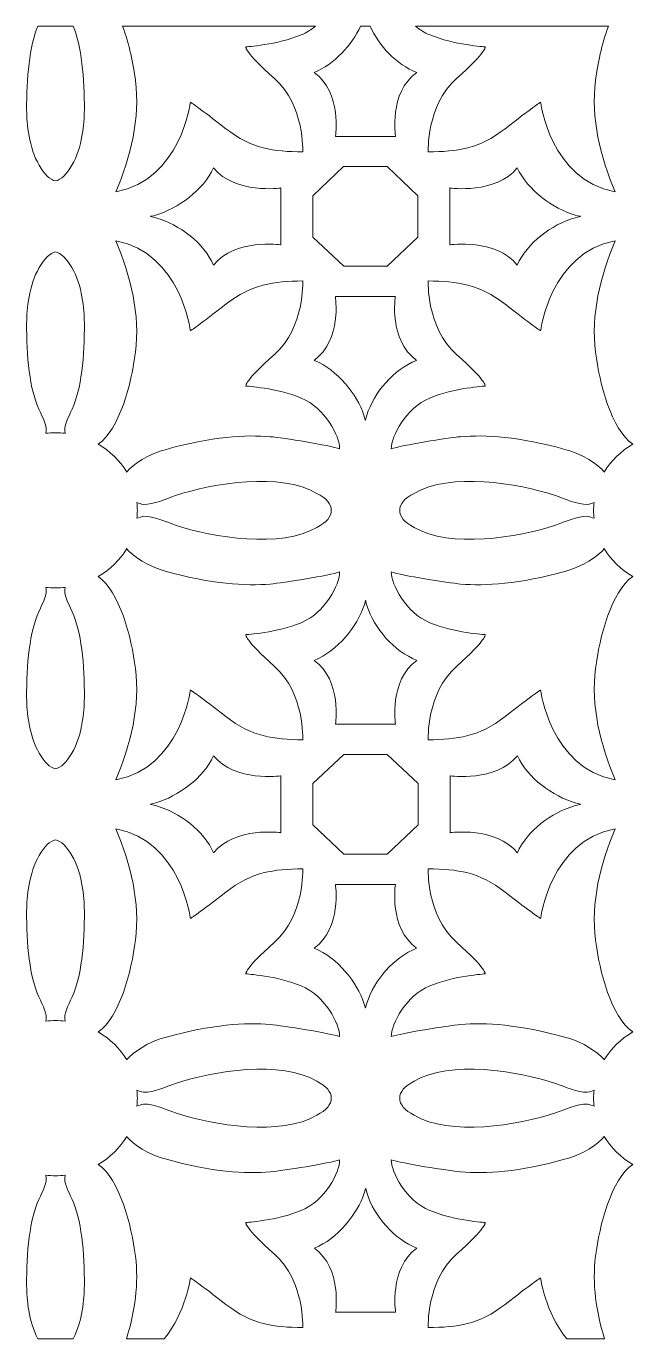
# Model space of a CAD drawing. Header units: millimetres. Extents: x -1200 to 1200, y -590 to 590.
# Drawn here: x -324 to 222, y -590 to 590 of the extents above; entities that cross this region are included whole.
import ezdxf

# ---------------------------------------------------------------- set-up
doc = ezdxf.new("R2010")
doc.units = ezdxf.units.MM
doc.header["$MEASUREMENT"] = 0
doc.layers.add('Layer 1', color=7, linetype='Continuous')

msp = doc.modelspace()

# ---------------------------------------------------------------- linework, layer by layer
at = {"layer": 'Layer 1', "color": 250, "lineweight": 20}
for points, knots in [([(-297.2712, 450.8913), (-302.3086, 451.8556), (-307.112, 456.9268), (-311.9401, 465.0134), (-321.365, 480.7963), (-323.0704, 502.5835), (-323.221, 514.5149), (-323.5873, 543.1319), (-320.482, 572.7056), (-313.2714, 589.9734), (-313.2714, 589.9734), (-281.2718, 589.9734), (-281.2718, 589.9734), (-274.0598, 572.7056), (-270.9546, 543.1319), (-271.321, 514.5149), (-271.472, 502.5835), (-273.1774, 480.7963), (-282.6023, 465.0134), (-287.431, 456.9268), (-292.2349, 451.8556), (-297.2712, 450.8913)], [0, 0, 0, 0, 0.142857143, 0.142857143, 0.142857143, 0.285714286, 0.285714286, 0.285714286, 0.428571429, 0.428571429, 0.428571429, 0.571428571, 0.571428571, 0.571428571, 0.714285714, 0.714285714, 0.714285714, 0.857142857, 0.857142857, 0.857142857, 1, 1, 1, 1]), ([(-63.5447, 589.9734), (-67.3468, 586.8399), (-71.5926, 584.155), (-76.2451, 582.2198), (-97.9356, 573.2073), (-126.0768, 571.4654), (-126.0768, 571.4654), (-126.0768, 571.4654), (-127.7784, 567.39), (-100.3093, 542.9547), (-72.8571, 518.5163), (-74.8834, 476.9243), (-74.8834, 476.9243), (-100.9918, 477.5077), (-120.6512, 479.5289), (-144.0422, 497.8615), (-167.4294, 516.1844), (-175.9123, 521.7148), (-175.9123, 521.7148), (-175.9123, 521.7148), (-184.7162, 451.745), (-242.9604, 440.9986), (-229.6348, 472.3917), (-221.0945, 507.5856), (-225.3262, 541.0788), (-227.1907, 555.8418), (-231.0063, 574.0486), (-236.9358, 589.9734), (-236.9358, 589.9734), (-63.5447, 589.9734), (-63.5447, 589.9734)], [0, 0, 0, 0, 0.1, 0.1, 0.1, 0.2, 0.2, 0.2, 0.3, 0.3, 0.3, 0.4, 0.4, 0.4, 0.5, 0.5, 0.5, 0.6, 0.6, 0.6, 0.7, 0.7, 0.7, 0.8, 0.8, 0.8, 0.9, 0.9, 0.9, 1, 1, 1, 1]), ([(-45.4543, 490.9557), (-45.4543, 490.9557), (-39.336, 530.178), (-64.5602, 548.3709), (-46.4, 555.6675), (-30.722, 573.3039), (-22.8778, 589.9734), (-22.8778, 589.9734), (-14.2383, 589.9734), (-14.2383, 589.9734), (-6.2512, 572.2355), (9.6046, 555.5289), (27.6179, 548.3709), (2.3937, 530.178), (8.5114, 490.9557), (8.5114, 490.9557), (8.5114, 490.9557), (-45.4543, 490.9557), (-45.4543, 490.9557)], [0, 0, 0, 0, 0.166666667, 0.166666667, 0.166666667, 0.333333333, 0.333333333, 0.333333333, 0.5, 0.5, 0.5, 0.666666667, 0.666666667, 0.666666667, 0.833333333, 0.833333333, 0.833333333, 1, 1, 1, 1]), ([(200.0778, 589.9734), (194.1485, 574.0486), (190.3331, 555.842), (188.4689, 541.0793), (184.2376, 507.5865), (192.7786, 472.3922), (206.1041, 440.9996), (147.86, 451.7454), (139.0554, 521.7152), (139.0554, 521.7152), (139.0554, 521.7152), (130.5727, 516.1844), (107.1854, 497.8619), (83.7949, 479.5294), (64.1345, 477.5083), (38.0265, 476.9248), (38.0265, 476.9248), (36.0002, 518.5169), (63.4525, 542.9553), (90.9209, 567.39), (89.2199, 571.4654), (89.2199, 571.4654), (89.2199, 571.4654), (61.0794, 573.2082), (39.3887, 582.2205), (34.7364, 584.1556), (30.4907, 586.8401), (26.6888, 589.9734), (26.6888, 589.9734), (200.0778, 589.9734), (200.0778, 589.9734)], [0, 0, 0, 0, 0.1, 0.1, 0.1, 0.2, 0.2, 0.2, 0.3, 0.3, 0.3, 0.4, 0.4, 0.4, 0.5, 0.5, 0.5, 0.6, 0.6, 0.6, 0.7, 0.7, 0.7, 0.8, 0.8, 0.8, 0.9, 0.9, 0.9, 1, 1, 1, 1]), ([(-94.5185, 444.5537), (-94.5185, 444.5537), (-135.9078, 438.7562), (-155.1063, 462.6595), (-164.0135, 442.7497), (-187.5254, 425.9867), (-207.166, 420.2265), (-213.3731, 418.4068), (-213.4376, 419.5375), (-207.1241, 417.76), (-185.5686, 411.6843), (-163.7463, 394.8326), (-155.1063, 375.3075), (-135.9078, 399.2112), (-94.5185, 393.4133), (-94.5185, 393.4133), (-94.5185, 393.4133), (-94.5185, 444.5537), (-94.5185, 444.5537)], [0, 0, 0, 0, 0.166666667, 0.166666667, 0.166666667, 0.333333333, 0.333333333, 0.333333333, 0.5, 0.5, 0.5, 0.666666667, 0.666666667, 0.666666667, 0.833333333, 0.833333333, 0.833333333, 1, 1, 1, 1]), ([(-65.7353, 400.439), (-65.7353, 400.439), (-65.7353, 437.5234), (-65.7353, 437.5234), (-65.7353, 437.5234), (-38.0641, 463.7465), (-38.0641, 463.7465), (-38.0641, 463.7465), (1.0686, 463.7465), (1.0686, 463.7465), (1.0686, 463.7465), (28.7419, 437.5241), (28.7419, 437.5241), (28.7419, 437.5241), (28.7408, 400.4405), (28.7408, 400.4405), (28.7408, 400.4405), (1.0697, 374.2159), (1.0697, 374.2159), (1.0697, 374.2159), (-38.0636, 374.2164), (-38.0636, 374.2164), (-38.0636, 374.2164), (-65.7353, 400.439), (-65.7353, 400.439)], [0, 0, 0, 0, 0.125, 0.125, 0.125, 0.25, 0.25, 0.25, 0.375, 0.375, 0.375, 0.5, 0.5, 0.5, 0.625, 0.625, 0.625, 0.75, 0.75, 0.75, 0.875, 0.875, 0.875, 1, 1, 1, 1]), ([(57.5246, 444.5537), (57.5246, 444.5537), (98.914, 438.7562), (118.1119, 462.6595), (127.0196, 442.7497), (150.5321, 425.9867), (170.1721, 420.2265), (176.3791, 418.4068), (176.4437, 419.5375), (170.1302, 417.76), (148.5746, 411.6843), (126.7517, 394.8326), (118.1119, 375.3075), (98.914, 399.2112), (57.5246, 393.4133), (57.5246, 393.4133), (57.5246, 393.4133), (57.5246, 444.5537), (57.5246, 444.5537)], [0, 0, 0, 0, 0.166666667, 0.166666667, 0.166666667, 0.333333333, 0.333333333, 0.333333333, 0.5, 0.5, 0.5, 0.666666667, 0.666666667, 0.666666667, 0.833333333, 0.833333333, 0.833333333, 1, 1, 1, 1]), ([(-258.845, 214.2539), (-239.6907, 227.4199), (-228.9088, 268.5105), (-225.3262, 296.8774), (-221.0945, 330.3707), (-229.6348, 365.5651), (-242.9604, 396.9577), (-184.7162, 386.2118), (-175.9123, 316.2415), (-175.9123, 316.2415), (-175.9123, 316.2415), (-167.4294, 321.7724), (-144.0422, 340.0943), (-120.6512, 358.4274), (-100.9918, 360.4491), (-74.8834, 361.033), (-74.8834, 361.033), (-72.8571, 319.4399), (-100.3093, 295.0021), (-127.7784, 270.5668), (-126.0768, 266.491), (-126.0768, 266.491), (-126.0768, 266.491), (-97.9356, 264.7485), (-76.2451, 255.7369), (-54.5448, 246.7105), (-41.6576, 221.4079), (-41.665, 210.0632), (-50.2345, 213.1867), (-92.9037, 220.0017), (-104.0302, 220.9416), (-126.1581, 222.7981), (-156.5486, 221.2799), (-198.6505, 209.3008), (-207.9964, 207.1446), (-222.2673, 200.2668), (-230.9422, 191.6476), (-231.7795, 190.8159), (-232.5242, 189.9577), (-233.1777, 189.0821), (-239.3459, 199.3924), (-248.201, 208.0701), (-258.845, 214.2539)], [0, 0, 0, 0, 0.071428571, 0.071428571, 0.071428571, 0.142857143, 0.142857143, 0.142857143, 0.214285714, 0.214285714, 0.214285714, 0.285714286, 0.285714286, 0.285714286, 0.357142857, 0.357142857, 0.357142857, 0.428571429, 0.428571429, 0.428571429, 0.5, 0.5, 0.5, 0.571428571, 0.571428571, 0.571428571, 0.642857143, 0.642857143, 0.642857143, 0.714285714, 0.714285714, 0.714285714, 0.785714286, 0.785714286, 0.785714286, 0.857142857, 0.857142857, 0.857142857, 0.928571429, 0.928571429, 0.928571429, 1, 1, 1, 1]), ([(196.3214, 189.0821), (195.6686, 189.9582), (194.9226, 190.8165), (194.0854, 191.6482), (185.41, 200.2674), (171.1396, 207.1453), (161.7942, 209.3014), (119.6914, 221.2799), (89.3006, 222.7986), (67.1728, 220.9421), (56.0468, 220.0029), (13.3771, 213.1867), (4.8088, 210.0638), (4.8007, 221.4084), (17.688, 246.711), (39.3887, 255.7374), (61.0794, 264.7489), (89.2199, 266.4914), (89.2199, 266.4914), (89.2199, 266.4914), (90.9209, 270.5673), (63.4525, 295.0026), (36.0002, 319.4405), (38.0265, 361.033), (38.0265, 361.033), (64.1345, 360.4496), (83.7949, 358.4274), (107.1854, 340.0948), (130.5727, 321.773), (139.0554, 316.242), (139.0554, 316.242), (139.0554, 316.242), (147.86, 386.2124), (206.1041, 396.9583), (192.7786, 365.5651), (184.2376, 330.3718), (188.4689, 296.878), (192.051, 268.5105), (202.8333, 227.4194), (221.9884, 214.2539), (211.3463, 208.0681), (202.4891, 199.3933), (196.3214, 189.0821)], [0, 0, 0, 0, 0.071428571, 0.071428571, 0.071428571, 0.142857143, 0.142857143, 0.142857143, 0.214285714, 0.214285714, 0.214285714, 0.285714286, 0.285714286, 0.285714286, 0.357142857, 0.357142857, 0.357142857, 0.428571429, 0.428571429, 0.428571429, 0.5, 0.5, 0.5, 0.571428571, 0.571428571, 0.571428571, 0.642857143, 0.642857143, 0.642857143, 0.714285714, 0.714285714, 0.714285714, 0.785714286, 0.785714286, 0.785714286, 0.857142857, 0.857142857, 0.857142857, 0.928571429, 0.928571429, 0.928571429, 1, 1, 1, 1]), ([(-305.9885, 224.0166), (-304.4484, 230.5861), (-308.4004, 237.4263), (-312.3342, 245.8549), (-320.2137, 262.7427), (-323.6028, 293.613), (-323.221, 323.442), (-323.0704, 335.3717), (-321.365, 357.1594), (-311.9401, 372.9429), (-307.112, 381.0299), (-302.3086, 386.1014), (-297.2712, 387.0654), (-292.2349, 386.1014), (-287.431, 381.0299), (-282.6023, 372.9429), (-273.1774, 357.1594), (-271.472, 335.3717), (-271.321, 323.442), (-270.9391, 293.613), (-274.3281, 262.7427), (-282.2092, 245.8549), (-286.1414, 237.4263), (-290.0946, 230.5861), (-288.5539, 224.0166), (-291.4132, 224.3361), (-294.3204, 224.5064), (-297.2706, 224.5064), (-300.2214, 224.5064), (-303.1286, 224.3367), (-305.9885, 224.0166)], [0, 0, 0, 0, 0.1, 0.1, 0.1, 0.2, 0.2, 0.2, 0.3, 0.3, 0.3, 0.4, 0.4, 0.4, 0.5, 0.5, 0.5, 0.6, 0.6, 0.6, 0.7, 0.7, 0.7, 0.8, 0.8, 0.8, 0.9, 0.9, 0.9, 1, 1, 1, 1]), ([(-45.5483, 347.0067), (-45.5483, 347.0067), (-39.4306, 307.7848), (-64.6544, 289.592), (-43.6452, 281.1507), (-25.9556, 258.8691), (-19.8771, 240.2572), (-17.9568, 234.3746), (-19.15, 234.3136), (-17.2738, 240.297), (-10.8625, 260.724), (6.9196, 281.4039), (27.5239, 289.592), (2.299, 307.7848), (8.4167, 347.0067), (8.4167, 347.0067), (8.4167, 347.0067), (-45.5483, 347.0067), (-45.5483, 347.0067)], [0, 0, 0, 0, 0.166666667, 0.166666667, 0.166666667, 0.333333333, 0.333333333, 0.333333333, 0.5, 0.5, 0.5, 0.666666667, 0.666666667, 0.666666667, 0.833333333, 0.833333333, 0.833333333, 1, 1, 1, 1]), ([(-224.0226, 161.8532), (-222.263, 161.1183), (-220.3351, 160.5261), (-218.2486, 160.1011), (-208.5094, 159.8014), (-198.3106, 164.9838), (-189.3481, 168.0018), (-155.6871, 179.357), (-93.9425, 189.0097), (-62.1855, 170.0056), (-53.4557, 165.6834), (-49.224, 160.2036), (-49.253, 154.7339), (-49.224, 149.2641), (-53.4557, 143.7826), (-62.1855, 139.4619), (-93.9425, 120.4577), (-155.6871, 130.111), (-189.3481, 141.4663), (-198.3106, 144.4833), (-208.5094, 149.6661), (-218.2486, 149.366), (-220.3351, 148.9414), (-222.263, 148.3457), (-224.0226, 147.6113), (-223.772, 149.9526), (-223.6434, 152.33), (-223.6434, 154.7339), (-223.6434, 157.1377), (-223.772, 159.5124), (-224.0226, 161.8532)], [0, 0, 0, 0, 0.1, 0.1, 0.1, 0.2, 0.2, 0.2, 0.3, 0.3, 0.3, 0.4, 0.4, 0.4, 0.5, 0.5, 0.5, 0.6, 0.6, 0.6, 0.7, 0.7, 0.7, 0.8, 0.8, 0.8, 0.9, 0.9, 0.9, 1, 1, 1, 1]), ([(187.1669, 147.6113), (185.4068, 148.3466), (183.4778, 148.942), (181.3922, 149.367), (171.6515, 149.6671), (161.4537, 144.4838), (152.4906, 141.4669), (118.8309, 130.1115), (57.0859, 120.4583), (25.3281, 139.4625), (16.5985, 143.783), (12.3672, 149.2641), (12.3957, 154.7343), (12.3672, 160.204), (16.5985, 165.684), (25.3281, 170.0066), (57.0859, 189.0103), (118.8309, 179.3576), (152.4906, 168.0018), (161.4537, 164.9842), (171.6515, 159.8014), (181.3922, 160.1016), (183.4778, 160.5266), (185.4068, 161.1193), (187.1669, 161.8532), (186.9164, 159.5124), (186.7872, 157.1382), (186.7872, 154.7343), (186.7872, 152.33), (186.9152, 149.9536), (187.1669, 147.6113)], [0, 0, 0, 0, 0.1, 0.1, 0.1, 0.2, 0.2, 0.2, 0.3, 0.3, 0.3, 0.4, 0.4, 0.4, 0.5, 0.5, 0.5, 0.6, 0.6, 0.6, 0.7, 0.7, 0.7, 0.8, 0.8, 0.8, 0.9, 0.9, 0.9, 1, 1, 1, 1]), ([(-233.1783, 120.3829), (-232.5242, 119.5074), (-231.7795, 118.6516), (-230.9422, 117.8194), (-222.2673, 109.2013), (-207.9964, 102.3219), (-198.6505, 100.1662), (-156.5486, 88.1871), (-126.1581, 86.6689), (-104.0302, 88.5265), (-92.9037, 89.4657), (-50.2345, 96.2804), (-41.665, 99.4042), (-41.6576, 88.0592), (-54.5448, 62.757), (-76.2451, 53.7306), (-97.9356, 44.7186), (-126.0768, 42.9762), (-126.0768, 42.9762), (-126.0768, 42.9762), (-127.7784, 38.9008), (-100.3093, 14.4659), (-72.8571, -9.9729), (-74.8834, -51.565), (-74.8834, -51.565), (-100.9918, -50.9815), (-120.6512, -48.9602), (-144.0422, -30.6273), (-167.4294, -12.3049), (-175.9123, -6.7741), (-175.9123, -6.7741), (-175.9123, -6.7741), (-184.7162, -76.7437), (-242.9604, -87.4906), (-229.6348, -56.0976), (-221.0945, -20.9032), (-225.3262, 12.5895), (-228.9088, 40.9565), (-239.6907, 82.0436), (-258.8446, 95.2112), (-248.202, 101.3965), (-239.3454, 110.0723), (-233.1783, 120.3829)], [0, 0, 0, 0, 0.071428571, 0.071428571, 0.071428571, 0.142857143, 0.142857143, 0.142857143, 0.214285714, 0.214285714, 0.214285714, 0.285714286, 0.285714286, 0.285714286, 0.357142857, 0.357142857, 0.357142857, 0.428571429, 0.428571429, 0.428571429, 0.5, 0.5, 0.5, 0.571428571, 0.571428571, 0.571428571, 0.642857143, 0.642857143, 0.642857143, 0.714285714, 0.714285714, 0.714285714, 0.785714286, 0.785714286, 0.785714286, 0.857142857, 0.857142857, 0.857142857, 0.928571429, 0.928571429, 0.928571429, 1, 1, 1, 1]), ([(221.9871, 95.2117), (202.8328, 82.0446), (192.051, 40.957), (188.4689, 12.5901), (184.2376, -20.9027), (192.7786, -56.097), (206.1041, -87.4901), (147.86, -76.7437), (139.0554, -6.7734), (139.0554, -6.7734), (139.0554, -6.7734), (130.5727, -12.3043), (107.1854, -30.6273), (83.7949, -48.9598), (64.1345, -50.981), (38.0265, -51.5645), (38.0265, -51.5645), (36.0002, -9.9723), (63.4525, 14.4665), (90.9209, 38.9012), (89.2199, 42.9766), (89.2199, 42.9766), (89.2199, 42.9766), (61.0794, 44.7186), (39.3887, 53.7312), (17.688, 62.7576), (4.8007, 88.0597), (4.8088, 99.4048), (13.3771, 96.2809), (56.0468, 89.4657), (67.1728, 88.5271), (89.3006, 86.6695), (119.6914, 88.1876), (161.7942, 100.1672), (171.1396, 102.3224), (185.41, 109.2013), (194.0854, 117.82), (194.9226, 118.6522), (195.6675, 119.5083), (196.3214, 120.3843), (202.4891, 110.0727), (211.3436, 101.3959), (221.9871, 95.2117)], [0, 0, 0, 0, 0.071428571, 0.071428571, 0.071428571, 0.142857143, 0.142857143, 0.142857143, 0.214285714, 0.214285714, 0.214285714, 0.285714286, 0.285714286, 0.285714286, 0.357142857, 0.357142857, 0.357142857, 0.428571429, 0.428571429, 0.428571429, 0.5, 0.5, 0.5, 0.571428571, 0.571428571, 0.571428571, 0.642857143, 0.642857143, 0.642857143, 0.714285714, 0.714285714, 0.714285714, 0.785714286, 0.785714286, 0.785714286, 0.857142857, 0.857142857, 0.857142857, 0.928571429, 0.928571429, 0.928571429, 1, 1, 1, 1]), ([(-297.2712, -77.5979), (-302.3086, -76.6342), (-307.112, -71.5625), (-311.9401, -63.4758), (-321.365, -47.6928), (-323.0704, -25.9057), (-323.221, -13.9743), (-323.6028, 15.8542), (-320.2137, 46.725), (-312.3342, 63.6121), (-308.4004, 72.0418), (-304.4478, 78.8794), (-305.9885, 85.4495), (-303.1281, 85.1299), (-300.222, 84.9607), (-297.2706, 84.9607), (-294.3204, 84.9607), (-291.4132, 85.1294), (-288.5539, 85.4488), (-290.0951, 78.8794), (-286.142, 72.0418), (-282.2092, 63.6121), (-274.3281, 46.725), (-270.9391, 15.8542), (-271.321, -13.9743), (-271.472, -25.9057), (-273.1774, -47.6928), (-282.6023, -63.4758), (-287.431, -71.5625), (-292.2349, -76.6342), (-297.2712, -77.5979)], [0, 0, 0, 0, 0.1, 0.1, 0.1, 0.2, 0.2, 0.2, 0.3, 0.3, 0.3, 0.4, 0.4, 0.4, 0.5, 0.5, 0.5, 0.6, 0.6, 0.6, 0.7, 0.7, 0.7, 0.8, 0.8, 0.8, 0.9, 0.9, 0.9, 1, 1, 1, 1]), ([(-45.386, -37.5361), (-45.386, -37.5361), (-39.2676, 1.6862), (-64.4914, 19.8792), (-43.4816, 28.3206), (-25.7927, 50.602), (-19.7142, 69.2135), (-17.7938, 75.096), (-18.9872, 75.1571), (-17.1115, 69.1742), (-10.7, 48.7471), (7.082, 28.0667), (27.6862, 19.8792), (2.462, 1.6862), (8.5802, -37.5361), (8.5802, -37.5361), (8.5802, -37.5361), (-45.386, -37.5361), (-45.386, -37.5361)], [0, 0, 0, 0, 0.166666667, 0.166666667, 0.166666667, 0.333333333, 0.333333333, 0.333333333, 0.5, 0.5, 0.5, 0.666666667, 0.666666667, 0.666666667, 0.833333333, 0.833333333, 0.833333333, 1, 1, 1, 1]), ([(-94.4502, -83.938), (-94.4502, -83.938), (-135.8395, -89.7356), (-155.0376, -65.8323), (-163.9453, -85.7416), (-187.4572, -102.505), (-207.0973, -108.2653), (-213.3042, -110.0851), (-213.3693, -108.9544), (-207.0558, -110.7325), (-185.5002, -116.8075), (-163.6774, -133.6592), (-155.0376, -153.1843), (-135.8395, -129.2806), (-94.4502, -135.0785), (-94.4502, -135.0785), (-94.4502, -135.0785), (-94.4502, -83.938), (-94.4502, -83.938)], [0, 0, 0, 0, 0.166666667, 0.166666667, 0.166666667, 0.333333333, 0.333333333, 0.333333333, 0.5, 0.5, 0.5, 0.666666667, 0.666666667, 0.666666667, 0.833333333, 0.833333333, 0.833333333, 1, 1, 1, 1]), ([(-65.667, -128.0528), (-65.667, -128.0528), (-65.667, -90.9678), (-65.667, -90.9678), (-65.667, -90.9678), (-37.9958, -64.7453), (-37.9958, -64.7453), (-37.9958, -64.7453), (1.1375, -64.7453), (1.1375, -64.7453), (1.1375, -64.7453), (28.8097, -90.9678), (28.8097, -90.9678), (28.8097, -90.9678), (28.8091, -128.0518), (28.8091, -128.0518), (28.8091, -128.0518), (1.1385, -154.2753), (1.1385, -154.2753), (1.1385, -154.2753), (-37.9954, -154.2753), (-37.9954, -154.2753), (-37.9954, -154.2753), (-65.667, -128.0528), (-65.667, -128.0528)], [0, 0, 0, 0, 0.125, 0.125, 0.125, 0.25, 0.25, 0.25, 0.375, 0.375, 0.375, 0.5, 0.5, 0.5, 0.625, 0.625, 0.625, 0.75, 0.75, 0.75, 0.875, 0.875, 0.875, 1, 1, 1, 1]), ([(57.5935, -83.938), (57.5935, -83.938), (98.9827, -89.7356), (118.1807, -65.8323), (127.0884, -85.7416), (150.6004, -102.505), (170.241, -108.2653), (176.448, -110.0851), (176.5125, -108.9544), (170.199, -110.7325), (148.6435, -116.8075), (126.8206, -133.6592), (118.1807, -153.1843), (98.9827, -129.2806), (57.5935, -135.0785), (57.5935, -135.0785), (57.5935, -135.0785), (57.5935, -83.938), (57.5935, -83.938)], [0, 0, 0, 0, 0.166666667, 0.166666667, 0.166666667, 0.333333333, 0.333333333, 0.333333333, 0.5, 0.5, 0.5, 0.666666667, 0.666666667, 0.666666667, 0.833333333, 0.833333333, 0.833333333, 1, 1, 1, 1]), ([(-305.9885, -304.4722), (-304.4484, -297.9031), (-308.4004, -291.0636), (-312.3342, -282.6344), (-320.2137, -265.7466), (-323.6028, -234.8762), (-323.221, -205.0467), (-323.0704, -193.1175), (-321.365, -171.3299), (-311.9401, -155.5464), (-307.112, -147.4591), (-302.3086, -142.3874), (-297.2712, -141.4238), (-292.2349, -142.3874), (-287.431, -147.4591), (-282.6023, -155.5464), (-273.1774, -171.3299), (-271.472, -193.1175), (-271.321, -205.0467), (-270.9391, -234.8762), (-274.3281, -265.7466), (-282.2092, -282.6344), (-286.1414, -291.0636), (-290.0946, -297.9031), (-288.5539, -304.4722), (-291.4132, -304.1526), (-294.3204, -303.9824), (-297.2706, -303.9824), (-300.2214, -303.9824), (-303.1286, -304.1521), (-305.9885, -304.4722)], [0, 0, 0, 0, 0.1, 0.1, 0.1, 0.2, 0.2, 0.2, 0.3, 0.3, 0.3, 0.4, 0.4, 0.4, 0.5, 0.5, 0.5, 0.6, 0.6, 0.6, 0.7, 0.7, 0.7, 0.8, 0.8, 0.8, 0.9, 0.9, 0.9, 1, 1, 1, 1]), ([(-258.845, -314.2354), (-239.6907, -301.0688), (-228.9088, -259.9781), (-225.3262, -231.6118), (-221.0945, -198.1184), (-229.6348, -162.9241), (-242.9604, -131.5315), (-184.7162, -142.2774), (-175.9123, -212.2476), (-175.9123, -212.2476), (-175.9123, -212.2476), (-167.4294, -206.7167), (-144.0422, -188.3949), (-120.6512, -170.0618), (-100.9918, -168.0397), (-74.8834, -167.4562), (-74.8834, -167.4562), (-72.8571, -209.0488), (-100.3093, -233.4872), (-127.7784, -257.9228), (-126.0768, -261.9983), (-126.0768, -261.9983), (-126.0768, -261.9983), (-97.9356, -263.7402), (-76.2451, -272.7524), (-54.5448, -281.7793), (-41.6576, -307.0813), (-41.665, -318.4259), (-50.2345, -315.3026), (-92.9037, -308.4869), (-104.0302, -307.5481), (-126.1581, -305.6912), (-156.5486, -307.2098), (-198.6505, -319.1885), (-207.9964, -321.344), (-222.2673, -328.2225), (-230.9422, -336.8421), (-231.7795, -337.6733), (-232.5242, -338.5316), (-233.1777, -339.4071), (-239.3459, -329.0969), (-248.201, -320.4192), (-258.845, -314.2354)], [0, 0, 0, 0, 0.071428571, 0.071428571, 0.071428571, 0.142857143, 0.142857143, 0.142857143, 0.214285714, 0.214285714, 0.214285714, 0.285714286, 0.285714286, 0.285714286, 0.357142857, 0.357142857, 0.357142857, 0.428571429, 0.428571429, 0.428571429, 0.5, 0.5, 0.5, 0.571428571, 0.571428571, 0.571428571, 0.642857143, 0.642857143, 0.642857143, 0.714285714, 0.714285714, 0.714285714, 0.785714286, 0.785714286, 0.785714286, 0.857142857, 0.857142857, 0.857142857, 0.928571429, 0.928571429, 0.928571429, 1, 1, 1, 1]), ([(196.3214, -339.4071), (195.6686, -338.531), (194.9226, -337.6728), (194.0854, -336.841), (185.41, -328.2219), (171.1396, -321.3436), (161.7942, -319.1879), (119.6914, -307.2088), (89.3006, -305.6905), (67.1728, -307.547), (56.0468, -308.4864), (13.3771, -315.3019), (4.8088, -318.4255), (4.8007, -307.0803), (17.688, -281.7782), (39.3887, -272.7518), (61.0794, -263.7397), (89.2199, -261.9979), (89.2199, -261.9979), (89.2199, -261.9979), (90.9209, -257.9219), (63.4525, -233.4866), (36.0002, -209.0483), (38.0265, -167.4557), (38.0265, -167.4557), (64.1345, -168.0397), (83.7949, -170.0614), (107.1854, -188.3944), (130.5727, -206.7163), (139.0554, -212.2472), (139.0554, -212.2472), (139.0554, -212.2472), (147.86, -142.2769), (206.1041, -131.531), (192.7786, -162.9237), (184.2376, -198.1179), (188.4689, -231.6112), (192.051, -259.9781), (202.8333, -301.0693), (221.9884, -314.2354), (211.3463, -320.4212), (202.4891, -329.096), (196.3214, -339.4071)], [0, 0, 0, 0, 0.071428571, 0.071428571, 0.071428571, 0.142857143, 0.142857143, 0.142857143, 0.214285714, 0.214285714, 0.214285714, 0.285714286, 0.285714286, 0.285714286, 0.357142857, 0.357142857, 0.357142857, 0.428571429, 0.428571429, 0.428571429, 0.5, 0.5, 0.5, 0.571428571, 0.571428571, 0.571428571, 0.642857143, 0.642857143, 0.642857143, 0.714285714, 0.714285714, 0.714285714, 0.785714286, 0.785714286, 0.785714286, 0.857142857, 0.857142857, 0.857142857, 0.928571429, 0.928571429, 0.928571429, 1, 1, 1, 1]), ([(-45.4795, -181.4844), (-45.4795, -181.4844), (-39.3618, -220.7069), (-64.586, -238.8998), (-43.5763, -247.3411), (-25.8868, -269.6227), (-19.809, -288.2346), (-17.8886, -294.1166), (-19.0812, -294.1778), (-17.2054, -288.1949), (-10.7941, -267.7677), (6.9878, -247.0874), (27.5921, -238.8998), (2.3678, -220.7069), (8.4856, -181.4844), (8.4856, -181.4844), (8.4856, -181.4844), (-45.4795, -181.4844), (-45.4795, -181.4844)], [0, 0, 0, 0, 0.166666667, 0.166666667, 0.166666667, 0.333333333, 0.333333333, 0.333333333, 0.5, 0.5, 0.5, 0.666666667, 0.666666667, 0.666666667, 0.833333333, 0.833333333, 0.833333333, 1, 1, 1, 1]), ([(-224.0226, -366.636), (-222.263, -367.3709), (-220.3351, -367.9626), (-218.2486, -368.3882), (-208.5094, -368.6879), (-198.3106, -363.506), (-189.3481, -360.488), (-155.6871, -349.1321), (-93.9425, -339.479), (-62.1855, -358.4836), (-53.4557, -362.8057), (-49.224, -368.2857), (-49.253, -373.755), (-49.224, -379.2253), (-53.4557, -384.7061), (-62.1855, -389.0272), (-93.9425, -408.031), (-155.6871, -398.3783), (-189.3481, -387.0224), (-198.3106, -384.0059), (-208.5094, -378.8226), (-218.2486, -379.1233), (-220.3351, -379.5473), (-222.263, -380.1431), (-224.0226, -380.8778), (-223.772, -378.5362), (-223.6434, -376.1593), (-223.6434, -373.755), (-223.6434, -371.3516), (-223.772, -368.9767), (-224.0226, -366.636)], [0, 0, 0, 0, 0.1, 0.1, 0.1, 0.2, 0.2, 0.2, 0.3, 0.3, 0.3, 0.4, 0.4, 0.4, 0.5, 0.5, 0.5, 0.6, 0.6, 0.6, 0.7, 0.7, 0.7, 0.8, 0.8, 0.8, 0.9, 0.9, 0.9, 1, 1, 1, 1]), ([(187.1669, -380.8774), (185.4068, -380.1431), (183.4778, -379.5467), (181.3922, -379.1227), (171.6515, -378.8221), (161.4537, -384.0054), (152.4906, -387.0224), (118.8309, -398.3777), (57.0859, -408.0305), (25.3281, -389.0268), (16.5985, -384.7061), (12.3672, -379.2247), (12.3957, -373.7545), (12.3672, -368.2847), (16.5985, -362.8053), (25.3281, -358.4832), (57.0859, -339.4784), (118.8309, -349.1317), (152.4906, -360.487), (161.4537, -363.505), (171.6515, -368.6872), (181.3922, -368.3876), (183.4778, -367.9621), (185.4068, -367.3698), (187.1669, -366.6356), (186.9164, -368.9767), (186.7872, -371.3511), (186.7872, -373.7545), (186.7872, -376.1593), (186.9152, -378.5362), (187.1669, -380.8774)], [0, 0, 0, 0, 0.1, 0.1, 0.1, 0.2, 0.2, 0.2, 0.3, 0.3, 0.3, 0.4, 0.4, 0.4, 0.5, 0.5, 0.5, 0.6, 0.6, 0.6, 0.7, 0.7, 0.7, 0.8, 0.8, 0.8, 0.9, 0.9, 0.9, 1, 1, 1, 1]), ([(-233.1783, -408.1064), (-232.5242, -408.9819), (-231.7795, -409.8381), (-230.9422, -410.6698), (-222.2673, -419.288), (-207.9964, -426.1674), (-198.6505, -428.3231), (-156.5486, -440.3017), (-126.1581, -441.8197), (-104.0302, -439.9627), (-92.9037, -439.0234), (-50.2345, -432.2084), (-41.665, -429.0845), (-41.6576, -440.4297), (-54.5448, -465.7316), (-76.2451, -474.7585), (-97.9356, -483.7707), (-126.0768, -485.513), (-126.0768, -485.513), (-126.0768, -485.513), (-127.7784, -489.5884), (-100.3093, -514.0233), (-72.8571, -538.4621), (-74.8834, -580.0537), (-74.8834, -580.0537), (-100.9918, -579.4703), (-120.6512, -577.4496), (-144.0422, -559.1166), (-167.4294, -540.7946), (-175.9123, -535.2632), (-175.9123, -535.2632), (-175.9123, -535.2632), (-179.8048, -566.1442), (-199.4932, -590.0266), (-199.4932, -590.0266), (-233.4322, -590.0266), (-233.4322, -590.0266), (-225.9753, -565.8448), (-222.2286, -540.4165), (-225.3262, -515.8997), (-228.9088, -487.5328), (-239.6907, -446.4457), (-258.8446, -433.278), (-248.202, -427.0928), (-239.3454, -418.4165), (-233.1783, -408.1064)], [0, 0, 0, 0, 0.066666667, 0.066666667, 0.066666667, 0.133333333, 0.133333333, 0.133333333, 0.2, 0.2, 0.2, 0.266666667, 0.266666667, 0.266666667, 0.333333333, 0.333333333, 0.333333333, 0.4, 0.4, 0.4, 0.466666667, 0.466666667, 0.466666667, 0.533333333, 0.533333333, 0.533333333, 0.6, 0.6, 0.6, 0.666666667, 0.666666667, 0.666666667, 0.733333333, 0.733333333, 0.733333333, 0.8, 0.8, 0.8, 0.866666667, 0.866666667, 0.866666667, 0.933333333, 0.933333333, 0.933333333, 1, 1, 1, 1]), ([(221.9871, -433.2775), (202.8328, -446.4441), (192.051, -487.5322), (188.4689, -515.8992), (185.3716, -540.4161), (189.1188, -565.8444), (196.576, -590.0266), (196.576, -590.0266), (162.637, -590.0266), (162.637, -590.0266), (142.9483, -566.144), (139.0554, -535.2627), (139.0554, -535.2627), (139.0554, -535.2627), (130.5727, -540.7936), (107.1854, -559.116), (83.7949, -577.4485), (64.1345, -579.4697), (38.0265, -580.0537), (38.0265, -580.0537), (36.0002, -538.4615), (63.4525, -514.0228), (90.9209, -489.588), (89.2199, -485.5126), (89.2199, -485.5126), (89.2199, -485.5126), (61.0794, -483.7702), (39.3887, -474.7576), (17.688, -465.7316), (4.8007, -440.4291), (4.8088, -429.0845), (13.3771, -432.2079), (56.0468, -439.0231), (67.1728, -439.9622), (89.3006, -441.8197), (119.6914, -440.3012), (161.7942, -428.3224), (171.1396, -426.1669), (185.41, -419.2875), (194.0854, -410.6693), (194.9226, -409.8371), (195.6675, -408.9805), (196.3214, -408.1053), (202.4891, -418.4161), (211.3436, -427.0934), (221.9871, -433.2775)], [0, 0, 0, 0, 0.066666667, 0.066666667, 0.066666667, 0.133333333, 0.133333333, 0.133333333, 0.2, 0.2, 0.2, 0.266666667, 0.266666667, 0.266666667, 0.333333333, 0.333333333, 0.333333333, 0.4, 0.4, 0.4, 0.466666667, 0.466666667, 0.466666667, 0.533333333, 0.533333333, 0.533333333, 0.6, 0.6, 0.6, 0.666666667, 0.666666667, 0.666666667, 0.733333333, 0.733333333, 0.733333333, 0.8, 0.8, 0.8, 0.866666667, 0.866666667, 0.866666667, 0.933333333, 0.933333333, 0.933333333, 1, 1, 1, 1]), ([(-313.0414, -590.0266), (-321.4987, -574.4404), (-323.0765, -553.9139), (-323.221, -542.4632), (-323.6028, -512.6347), (-320.2137, -481.7639), (-312.3342, -464.8765), (-308.4004, -456.4474), (-304.4478, -449.6093), (-305.9885, -443.0398), (-303.1281, -443.3594), (-300.222, -443.528), (-297.2706, -443.528), (-294.3204, -443.528), (-291.4132, -443.3599), (-288.5539, -443.0402), (-290.0951, -449.6098), (-286.142, -456.4474), (-282.2092, -464.8765), (-274.3281, -481.7639), (-270.9391, -512.6347), (-271.321, -542.4632), (-271.4659, -553.9139), (-273.0437, -574.4404), (-281.501, -590.0266), (-281.501, -590.0266), (-313.0414, -590.0266), (-313.0414, -590.0266)], [0, 0, 0, 0, 0.111111111, 0.111111111, 0.111111111, 0.222222222, 0.222222222, 0.222222222, 0.333333333, 0.333333333, 0.333333333, 0.444444444, 0.444444444, 0.444444444, 0.555555556, 0.555555556, 0.555555556, 0.666666667, 0.666666667, 0.666666667, 0.777777778, 0.777777778, 0.777777778, 0.888888889, 0.888888889, 0.888888889, 1, 1, 1, 1]), ([(-45.3172, -566.0279), (-45.3172, -566.0279), (-39.1994, -526.8055), (-64.4231, -508.6126), (-43.4139, -500.1713), (-25.7239, -477.8898), (-19.646, -459.2783), (-17.7256, -453.3958), (-18.9188, -453.3341), (-17.0425, -459.3176), (-10.6312, -479.7447), (7.1508, -500.4251), (27.755, -508.6126), (2.5308, -526.8055), (8.6479, -566.0279), (8.6479, -566.0279), (8.6479, -566.0279), (-45.3172, -566.0279), (-45.3172, -566.0279)], [0, 0, 0, 0, 0.166666667, 0.166666667, 0.166666667, 0.333333333, 0.333333333, 0.333333333, 0.5, 0.5, 0.5, 0.666666667, 0.666666667, 0.666666667, 0.833333333, 0.833333333, 0.833333333, 1, 1, 1, 1])]:
    msp.add_open_spline(points, degree=3, knots=knots, dxfattribs=at)

doc.saveas('drawing.dxf')
